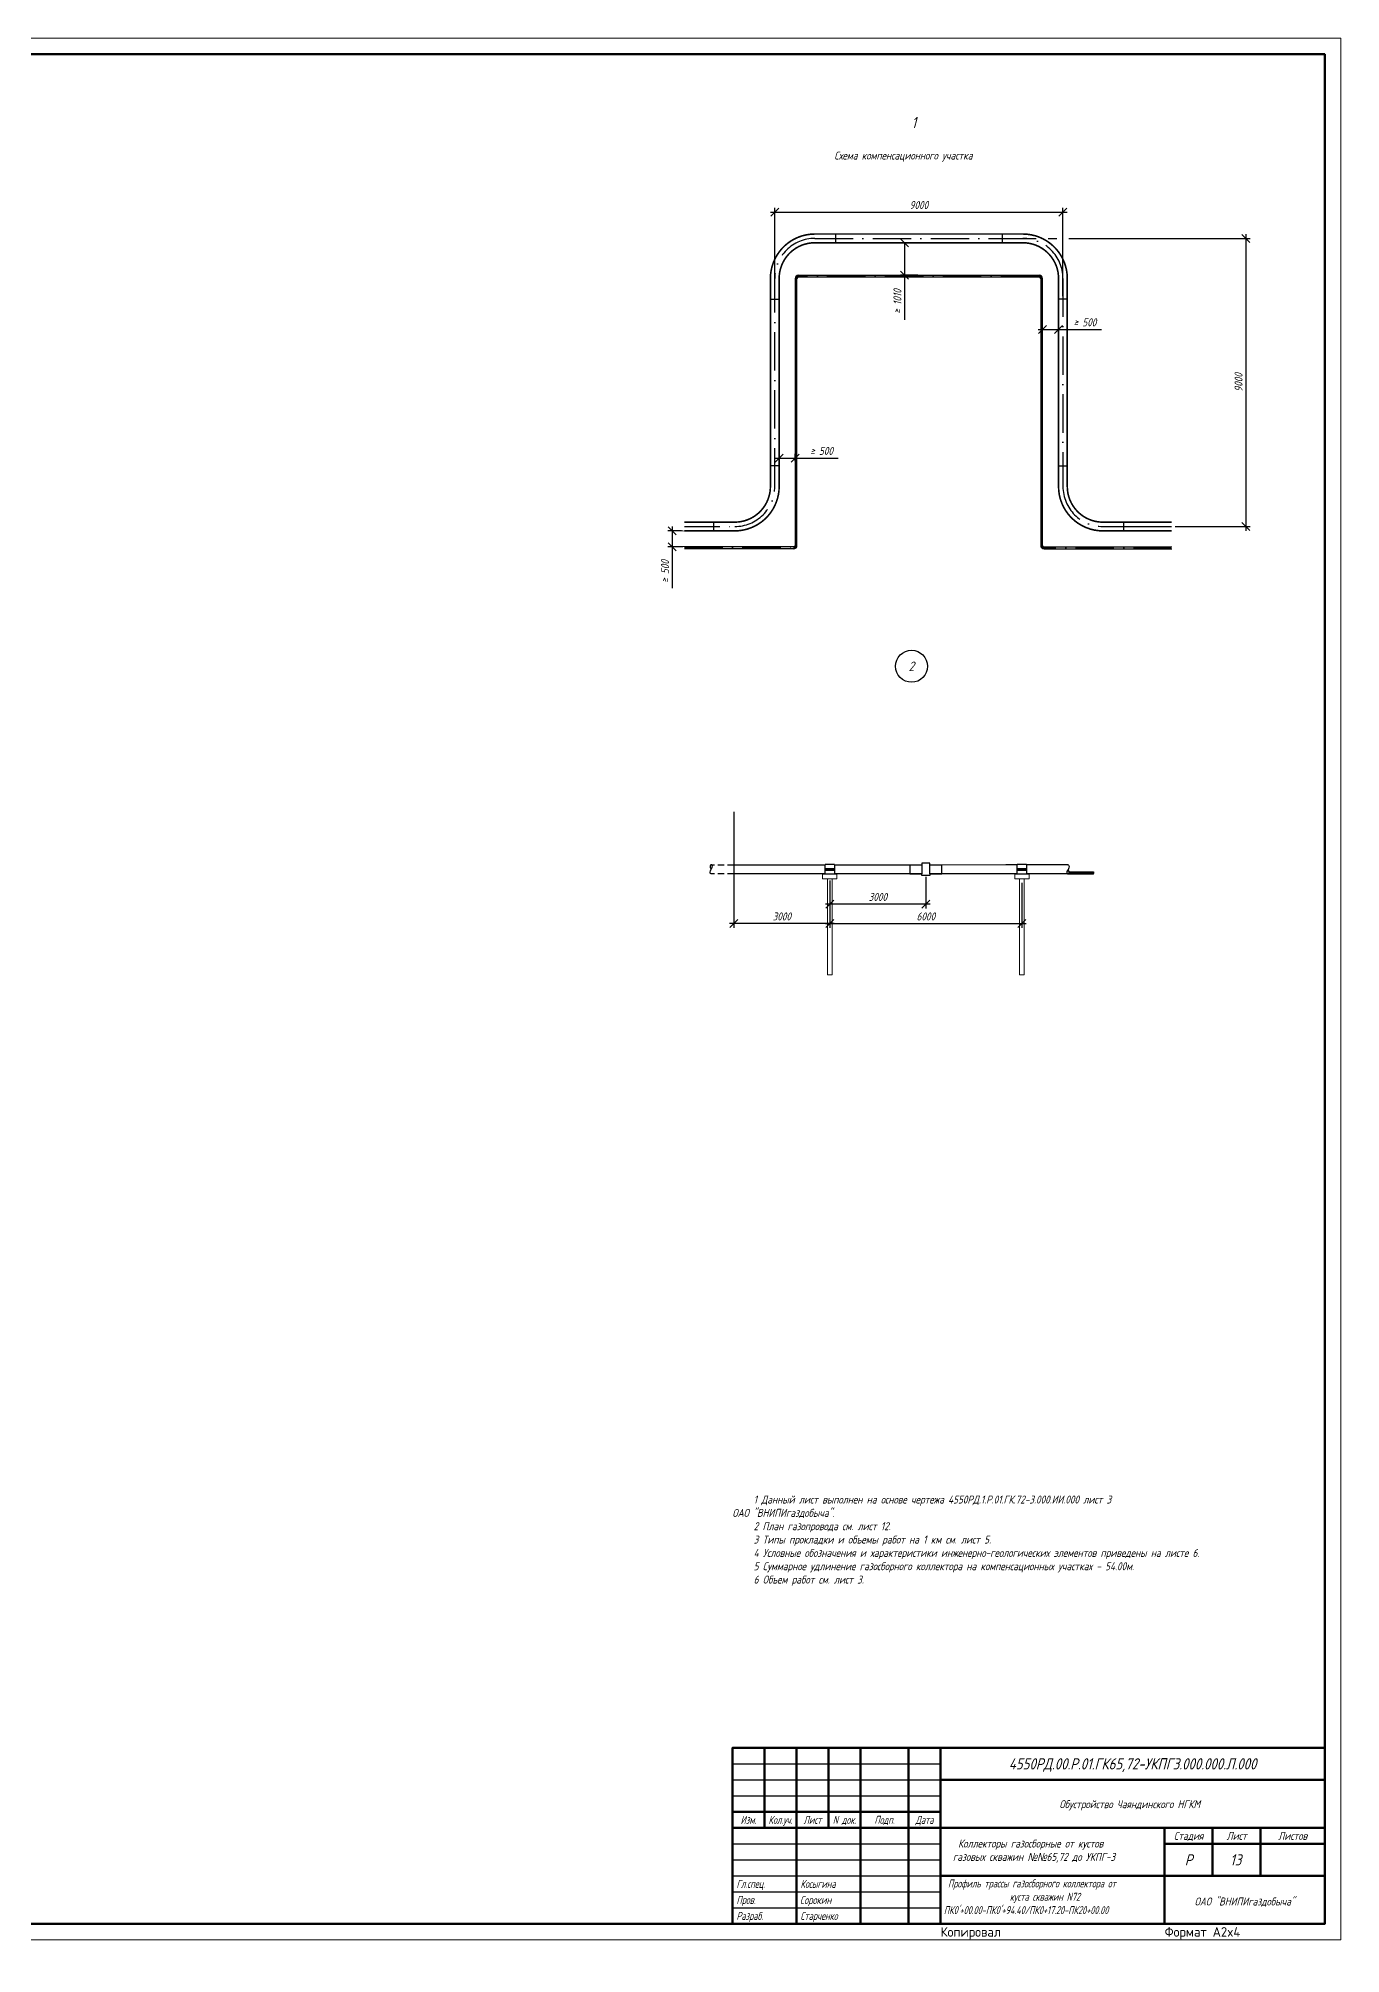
# Model space of a CAD drawing. Extents: x -1282 to 400, y 0 to 1149.
# Drawn here: x -7 to 400, y 551 to 1149 of the extents above; entities that cross this region are included whole.
import ezdxf
from ezdxf import colors
from ezdxf.entities.mleader import LeaderData, LeaderLine
from ezdxf.enums import TextEntityAlignment as Align
from ezdxf.math import Vec2, Vec3

# ---------------------------------------------------------------- set-up
doc = ezdxf.new("R2010")
doc.units = 0
doc.linetypes.add('ACAD_ISO10W100', pattern=[18, 12, -3, 0, -3])
doc.linetypes.add('IZ_HIDDEN', pattern=[3, 2, -1])
for name, color, linetype, lineweight in [('ИИ_ОФОРМЛЕНИЕ_025', 7, 'Continuous', 25), ('ИИ_ПРОФИЛЬ_025', 7, 'Continuous', 25), ('Тонкая', 252, 'Continuous', 13)]:
    doc.layers.add(name, color=color, linetype=linetype, lineweight=lineweight)
doc.layers.add('ОМГ_текст', color=1, linetype='Continuous')
doc.layers.add('ТХ-Л', color=140, linetype='Continuous')
doc.styles.add('GOST-2.304_Type-B', font='GOST Common.ttf')
doc.styles.add('VNIPISIMPLEXCUR', font='simplex.shx', dxfattribs={"width": 0.8, "oblique": 15})
doc.dimstyles.new('Алекс', dxfattribs={"dimtxt": 2.5, "dimasz": 2.5, "dimexe": 1.33, "dimexo": 1, "dimgap": 1, "dimtad": 1, "dimdec": 0, "dimlfac": 100, "dimrnd": 1, "dimzin": 0, "dimdsep": 46, "dimtxsty": 'Standard', "dimblk": 'OBLIQUE', "dimcen": 2.5, "dimdle": 1.33, "dimadec": 0, "dimazin": 0, "dimtfac": 1, "dimtdec": 0, "dimtofl": 0, "dimtmove": 0, "dimatfit": 3, "dimfxl": 1, "dimtolj": 1, "dimtzin": 0, "dimarcsym": 0})

# ---------------------------------------------------------------- blocks, each defined once
blk = doc.blocks.new('Siberia.Format{2cbf39c7-8ef5-4aea-8fe3-75a881f60512}')
at = {"layer": 'ИИ_ПРОФИЛЬ_025', "color": 0, "linetype": 'Continuous', "lineweight": 15}
blk.add_lwpolyline([(0, 0), (1682, 0), (1682, 594), (0, 594), (0, 0)], dxfattribs=at)
at = {"layer": 'ИИ_ПРОФИЛЬ_025', "color": 0, "linetype": 'Continuous', "lineweight": 60}
blk.add_lwpolyline([(20, 5), (1677, 5), (1677, 589), (20, 589), (20, 5)], dxfattribs=at)
at = {"layer": 'ИИ_ПРОФИЛЬ_025', "color": 0, "style": 'GOST-2.304_Type-B'}
for s, p in [('Копировал', (1557, 1)), ('Формат А2x4', (1627, 1))]:
    blk.add_text(s, height=3, dxfattribs=at).set_placement(p)
blk = doc.blocks.new('_Oblique')
at = {"color": 0, "linetype": 'ByBlock', "lineweight": -2}
blk.add_line((-0.5, -0.5), (0.5, 0.5), dxfattribs=at)
blk = doc.blocks.new('*D45')
at = {"layer": 'Defpoints', "color": 0, "transparency": 16777216}
for p in [(313.52, 1094.49), (223.52, 1067.32), (313.52, 1067.32)]:
    blk.add_point(p, dxfattribs=at)
at = {"layer": 'ТХ-Л', "color": 0, "lineweight": -2, "transparency": 16777216}
for p, q in [((223.52, 1068.32), (223.52, 1095.82)), ((313.52, 1068.32), (313.52, 1095.82)), ((222.19, 1094.49), (314.85, 1094.49))]:
    blk.add_line(p, q, dxfattribs=at)
at = {"layer": 'ТХ-Л', "color": 0, "lineweight": -2, "transparency": 16777216, "xscale": 2.5, "yscale": 2.5, "zscale": 2.5, "rotation": 180}
blk.add_blockref('_Oblique', (223.52, 1094.49), dxfattribs=at)
at = {"layer": 'ТХ-Л', "color": 0, "lineweight": -2, "transparency": 16777216, "xscale": 2.5, "yscale": 2.5, "zscale": 2.5}
blk.add_blockref('_Oblique', (313.52, 1094.49), dxfattribs=at)
at = {"layer": 'ТХ-Л', "color": 0, "transparency": 16777216, "insert": (268.52, 1096.74), "char_height": 2.5, "attachment_point": 5, "style": 'VNIPISIMPLEXCUR'}
blk.add_mtext('\\A1;9000', dxfattribs=at)
blk = doc.blocks.new('*D46')
at = {"layer": 'Defpoints', "color": 0, "transparency": 16777216}
for p in [(294.52, 1086.32), (332.52, 996.32), (370.63, 996.32)]:
    blk.add_point(p, dxfattribs=at)
at = {"layer": 'ТХ-Л', "color": 0, "lineweight": -2, "transparency": 16777216}
for p, q in [((295.52, 1086.32), (305.14, 1086.32)), ((308.89, 1086.32), (311.64, 1086.32)), ((315.39, 1086.32), (371.96, 1086.32)), ((370.63, 1087.65), (370.63, 994.99)), ((333.52, 996.32), (371.96, 996.32))]:
    blk.add_line(p, q, dxfattribs=at)
at = {"layer": 'ТХ-Л', "color": 0, "lineweight": -2, "transparency": 16777216, "xscale": 2.5, "yscale": 2.5, "zscale": 2.5}
for p, rotation in [((370.63, 1086.32), 90), ((370.63, 996.32), 270)]:
    blk.add_blockref('_Oblique', p, dxfattribs=dict(at, rotation=rotation))
at = {"layer": 'ТХ-Л', "color": 0, "transparency": 16777216, "insert": (368.38, 1041.32), "char_height": 2.5, "attachment_point": 5, "rotation": 90, "style": 'VNIPISIMPLEXCUR'}
blk.add_mtext('\\A1;9000', dxfattribs=at)
blk = doc.blocks.new('*D41')
at = {"layer": 'Defpoints', "color": 0, "transparency": 16777216}
for p in [(224.88, 1017.69), (229.88, 1017.69), (229.88, 1015.77)]:
    blk.add_point(p, dxfattribs=at)
at = {"layer": 'ТХ-Л', "color": 0, "lineweight": -2, "transparency": 16777216}
for p, q in [((223.55, 1017.69), (229.88, 1017.69)), ((224.88, 1018.69), (224.88, 1019.02)), ((229.88, 1016.77), (229.88, 1019.02)), ((229.88, 1017.69), (243.31, 1017.69))]:
    blk.add_line(p, q, dxfattribs=at)
at = {"layer": 'ТХ-Л', "color": 0, "lineweight": -2, "transparency": 16777216, "xscale": 2.5, "yscale": 2.5, "zscale": 2.5, "rotation": 180}
blk.add_blockref('_Oblique', (224.88, 1017.69), dxfattribs=at)
at = {"layer": 'ТХ-Л', "color": 0, "lineweight": -2, "transparency": 16777216, "xscale": 2.5, "yscale": 2.5, "zscale": 2.5}
blk.add_blockref('_Oblique', (229.88, 1017.69), dxfattribs=at)
at = {"layer": 'ТХ-Л', "color": 0, "transparency": 16777216, "insert": (238.13, 1019.94), "char_height": 2.5, "attachment_point": 5, "style": 'VNIPISIMPLEXCUR'}
blk.add_mtext('\\A1;≥ 500', dxfattribs=at)
blk = doc.blocks.new('*D42')
at = {"layer": 'Defpoints', "color": 0, "transparency": 16777216}
for p in [(196.84, 994.95), (191.49, 989.95), (196.84, 989.95)]:
    blk.add_point(p, dxfattribs=at)
at = {"layer": 'ТХ-Л', "color": 0, "lineweight": -2, "transparency": 16777216}
for p, q in [((195.84, 994.95), (190.16, 994.95)), ((191.49, 996.28), (191.49, 989.95)), ((195.84, 989.95), (190.16, 989.95)), ((191.49, 989.95), (191.49, 977.09))]:
    blk.add_line(p, q, dxfattribs=at)
at = {"layer": 'ТХ-Л', "color": 0, "lineweight": -2, "transparency": 16777216, "xscale": 2.5, "yscale": 2.5, "zscale": 2.5}
for p, rotation in [((191.49, 994.95), 90), ((191.49, 989.95), 270)]:
    blk.add_blockref('_Oblique', p, dxfattribs=dict(at, rotation=rotation))
at = {"layer": 'ТХ-Л', "color": 0, "transparency": 16777216, "insert": (189.24, 982.27), "char_height": 2.5, "attachment_point": 5, "rotation": 90, "style": 'VNIPISIMPLEXCUR'}
blk.add_mtext('\\A1;≥ 500', dxfattribs=at)
blk = doc.blocks.new('*D43')
at = {"layer": 'Defpoints', "color": 0, "transparency": 16777216}
for p in [(264.07, 1084.95), (269.21, 1084.95), (269.21, 1074.85)]:
    blk.add_point(p, dxfattribs=at)
at = {"layer": 'ТХ-Л', "color": 0, "lineweight": -2, "transparency": 16777216}
for p, q in [((268.21, 1084.95), (262.74, 1084.95)), ((264.07, 1084.95), (264.07, 1073.52)), ((268.21, 1074.85), (262.74, 1074.85)), ((264.07, 1074.85), (264.07, 1060.85))]:
    blk.add_line(p, q, dxfattribs=at)
at = {"layer": 'ТХ-Л', "color": 0, "lineweight": -2, "transparency": 16777216, "xscale": 2.5, "yscale": 2.5, "zscale": 2.5}
for p, rotation in [((264.07, 1084.95), 90), ((264.07, 1074.85), 270)]:
    blk.add_blockref('_Oblique', p, dxfattribs=dict(at, rotation=rotation))
at = {"layer": 'ТХ-Л', "color": 0, "transparency": 16777216, "insert": (261.82, 1066.6), "char_height": 2.5, "attachment_point": 5, "rotation": 90, "style": 'VNIPISIMPLEXCUR'}
blk.add_mtext('\\A1;≥ 1010', dxfattribs=at)
blk = doc.blocks.new('*D44')
at = {"layer": 'Defpoints', "color": 0, "transparency": 16777216}
for p in [(307.15, 1057.85), (312.15, 1057.85), (312.15, 1055.93)]:
    blk.add_point(p, dxfattribs=at)
at = {"layer": 'ТХ-Л', "color": 0, "lineweight": -2, "transparency": 16777216}
for p, q in [((307.15, 1058.85), (307.15, 1059.18)), ((312.15, 1056.93), (312.15, 1059.18)), ((305.82, 1057.85), (312.15, 1057.85)), ((312.15, 1057.85), (325.58, 1057.85))]:
    blk.add_line(p, q, dxfattribs=at)
at = {"layer": 'ТХ-Л', "color": 0, "lineweight": -2, "transparency": 16777216, "xscale": 2.5, "yscale": 2.5, "zscale": 2.5, "rotation": 180}
blk.add_blockref('_Oblique', (307.15, 1057.85), dxfattribs=at)
at = {"layer": 'ТХ-Л', "color": 0, "lineweight": -2, "transparency": 16777216, "xscale": 2.5, "yscale": 2.5, "zscale": 2.5}
blk.add_blockref('_Oblique', (312.15, 1057.85), dxfattribs=at)
at = {"layer": 'ТХ-Л', "color": 0, "transparency": 16777216, "insert": (320.4, 1060.1), "char_height": 2.5, "attachment_point": 5, "style": 'VNIPISIMPLEXCUR'}
blk.add_mtext('\\A1;≥ 500', dxfattribs=at)
blk = doc.blocks.new('*D50')
at = {"layer": 'Defpoints', "color": 0, "transparency": 16777216}
for p in [(240.7, 886.79), (300.7, 885.98), (300.7, 872.27)]:
    blk.add_point(p, dxfattribs=at)
at = {"layer": 'ТХ-Л', "color": 0, "lineweight": -2, "transparency": 16777216}
for p, q in [((240.7, 885.79), (240.7, 870.94)), ((300.7, 884.98), (300.7, 870.94)), ((239.37, 872.27), (302.03, 872.27))]:
    blk.add_line(p, q, dxfattribs=at)
at = {"layer": 'ТХ-Л', "color": 0, "lineweight": -2, "transparency": 16777216, "xscale": 2.5, "yscale": 2.5, "zscale": 2.5, "rotation": 180}
blk.add_blockref('_Oblique', (240.7, 872.27), dxfattribs=at)
at = {"layer": 'ТХ-Л', "color": 0, "lineweight": -2, "transparency": 16777216, "xscale": 2.5, "yscale": 2.5, "zscale": 2.5}
blk.add_blockref('_Oblique', (300.7, 872.27), dxfattribs=at)
at = {"layer": 'ТХ-Л', "color": 0, "transparency": 16777216, "insert": (270.7, 874.52), "char_height": 2.5, "attachment_point": 5, "style": 'VNIPISIMPLEXCUR'}
blk.add_mtext('\\A1;6000', dxfattribs=at)
blk = doc.blocks.new('*D51')
at = {"layer": 'Defpoints', "color": 0, "transparency": 16777216}
for p in [(240.7, 886.79), (270.7, 887.89), (240.7, 878.36)]:
    blk.add_point(p, dxfattribs=at)
at = {"layer": 'ТХ-Л', "color": 0, "lineweight": -2, "transparency": 16777216}
for p, q in [((240.7, 885.79), (240.7, 877.03)), ((270.7, 886.89), (270.7, 877.03)), ((272.03, 878.36), (239.37, 878.36))]:
    blk.add_line(p, q, dxfattribs=at)
at = {"layer": 'ТХ-Л', "color": 0, "lineweight": -2, "transparency": 16777216, "xscale": 2.5, "yscale": 2.5, "zscale": 2.5, "rotation": 180}
blk.add_blockref('_Oblique', (240.7, 878.36), dxfattribs=at)
at = {"layer": 'ТХ-Л', "color": 0, "lineweight": -2, "transparency": 16777216, "xscale": 2.5, "yscale": 2.5, "zscale": 2.5}
blk.add_blockref('_Oblique', (270.7, 878.36), dxfattribs=at)
at = {"layer": 'ТХ-Л', "color": 0, "transparency": 16777216, "insert": (255.7, 880.61), "char_height": 2.5, "attachment_point": 5, "style": 'VNIPISIMPLEXCUR'}
blk.add_mtext('\\A1;3000', dxfattribs=at)
blk = doc.blocks.new('*D52')
at = {"layer": 'Defpoints', "color": 0, "transparency": 16777216}
for p in [(210.7, 908.22), (240.7, 885.79), (210.7, 872.27)]:
    blk.add_point(p, dxfattribs=at)
at = {"layer": 'ТХ-Л', "color": 0, "lineweight": -2, "transparency": 16777216}
for p, q in [((210.7, 907.22), (210.7, 870.94)), ((240.7, 884.79), (240.7, 870.94)), ((242.03, 872.27), (209.37, 872.27))]:
    blk.add_line(p, q, dxfattribs=at)
at = {"layer": 'ТХ-Л', "color": 0, "lineweight": -2, "transparency": 16777216, "xscale": 2.5, "yscale": 2.5, "zscale": 2.5, "rotation": 180}
blk.add_blockref('_Oblique', (210.7, 872.27), dxfattribs=at)
at = {"layer": 'ТХ-Л', "color": 0, "lineweight": -2, "transparency": 16777216, "xscale": 2.5, "yscale": 2.5, "zscale": 2.5}
blk.add_blockref('_Oblique', (240.7, 872.27), dxfattribs=at)
at = {"layer": 'ТХ-Л', "color": 0, "transparency": 16777216, "insert": (225.7, 874.52), "char_height": 2.5, "attachment_point": 5, "style": 'VNIPISIMPLEXCUR'}
blk.add_mtext('\\A1;3000', dxfattribs=at)

msp = doc.modelspace()

# ---------------------------------------------------------------- linework, layer by layer
at = {"layer": 'ИИ_ОФОРМЛЕНИЕ_025', "linetype": 'Continuous', "lineweight": 50, "flags": 128}
msp.add_lwpolyline([(395.287, 559.817), (210.287, 559.817), (210.287, 614.817), (395.287, 614.817)], close=True, dxfattribs=at)
for points in [[(220.287, 589.817), (220.287, 614.817)], [(230.287, 559.817), (230.287, 614.817)], [(240.287, 589.817), (240.287, 614.817)], [(250.287, 559.817), (250.287, 614.817)], [(265.287, 559.817), (265.287, 614.817)], [(275.287, 559.817), (275.287, 614.817)], [(275.287, 604.817), (395.287, 604.817)], [(210.287, 594.817), (275.287, 594.817)], [(210.287, 589.817), (275.287, 589.817)], [(275.287, 589.817), (395.287, 589.817)], [(345.287, 559.817), (345.287, 589.817)], [(360.287, 574.817), (360.287, 589.817)], [(375.287, 574.817), (375.287, 589.817)], [(345.287, 584.817), (395.287, 584.817)], [(275.287, 574.817), (395.287, 574.817)]]:
    msp.add_lwpolyline(points, dxfattribs=at)
at = {"layer": 'ИИ_ОФОРМЛЕНИЕ_025', "linetype": 'Continuous', "lineweight": 25, "flags": 128}
for points in [[(210.287, 609.817), (275.287, 609.817)], [(210.287, 604.817), (275.287, 604.817)], [(210.287, 599.817), (275.287, 599.817)], [(210.287, 589.817), (275.287, 589.817)], [(210.287, 584.817), (275.287, 584.817)], [(210.287, 579.817), (275.287, 579.817)], [(210.287, 574.817), (275.287, 574.817)], [(210.287, 569.817), (275.287, 569.817)], [(210.287, 564.817), (275.287, 564.817)]]:
    msp.add_lwpolyline(points, dxfattribs=at)
at = {"layer": 'Тонкая', "ltscale": 50}
for points in [[(239.95, 886.227), (238.45, 886.227), (238.45, 887.727), (242.95, 887.727), (242.95, 886.227), (241.45, 886.227), (241.45, 856.227), (239.95, 856.227)], [(299.95, 886.227), (298.45, 886.227), (298.45, 887.727), (302.95, 887.727), (302.95, 886.227), (301.45, 886.227), (301.45, 856.227), (299.95, 856.227)]]:
    msp.add_lwpolyline(points, close=True, dxfattribs=at)
for points in [[(241.448, 886.227), (239.95, 886.227)], [(301.45, 886.227), (299.95, 886.227)]]:
    msp.add_lwpolyline(points, dxfattribs=at)
at = {"layer": 'ТХ-Л', "linetype": 'ACAD_ISO10W100'}
for p, q in [((230.169, 1073.818), (230.169, 990.418)), ((306.119, 1074.568), (230.919, 1074.568)), ((306.869, 1073.818), (306.869, 990.418)), ((195.279, 989.668), (229.419, 989.668)), ((347.528, 989.654), (307.619, 989.654)), ((210.7, 895.719), (210.7, 888.888)), ((323.025, 888.138), (315.474, 888.138))]:
    msp.add_line(p, q, dxfattribs=at)
at = {"layer": 'ТХ-Л', "linetype": 'IZ_HIDDEN'}
for p, q in [((210.7, 890.585), (203.571, 890.585)), ((210.699, 887.854), (203.608, 887.854))]:
    msp.add_line(p, q, dxfattribs=at)
at = {"layer": 'ТХ-Л', "lineweight": 30, "extrusion": (0, 1, 0)}
for p, q in [((239.204, 889.472), (239.204, 890.719)), ((242.196, 890.719), (239.204, 890.719)), ((239.204, 889.223), (239.204, 889.472)), ((239.204, 889.472), (242.196, 889.472)), ((239.204, 888.973), (239.204, 889.223)), ((239.204, 889.223), (242.196, 889.223)), ((239.204, 887.727), (239.204, 888.973)), ((239.204, 888.973), (242.196, 888.973)), ((242.009, 887.727), (239.204, 887.727)), ((242.196, 887.727), (242.009, 887.727)), ((242.196, 890.719), (242.196, 889.472)), ((242.196, 889.472), (242.196, 889.223)), ((242.196, 889.223), (242.196, 888.973)), ((242.196, 888.973), (242.196, 887.727)), ((299.204, 889.472), (299.204, 890.719)), ((302.196, 890.719), (299.204, 890.719)), ((299.204, 889.223), (299.204, 889.472)), ((299.204, 889.472), (302.196, 889.472)), ((299.204, 888.973), (299.204, 889.223)), ((299.204, 889.223), (302.196, 889.223)), ((299.204, 887.727), (299.204, 888.973)), ((299.204, 888.973), (302.196, 888.973)), ((302.009, 887.727), (299.204, 887.727)), ((302.196, 887.727), (302.009, 887.727)), ((302.196, 890.719), (302.196, 889.472)), ((302.196, 889.472), (302.196, 889.223)), ((302.196, 889.223), (302.196, 888.973)), ((302.196, 888.973), (302.196, 887.727))]:
    msp.add_line(p, q, dxfattribs=at)
at = {"layer": 'ТХ-Л', "linetype": 'ACAD_ISO10W100'}
msp.add_lwpolyline([(194.39, 996.318), (211.019, 996.318, 0.4142136), (223.519, 1008.818), (223.519, 1073.818, -0.4142136), (236.019, 1086.318), (301.019, 1086.318, -0.4142136), (313.519, 1073.818), (313.519, 1008.812, 0.4140655), (326.012, 996.312), (350.174, 996.317)], format="xyb", dxfattribs=at)
at = {"layer": 'ТХ-Л', "const_width": 0.5}
for points in [[(195.279, 997.683), (211.019, 997.683, 0.4142136), (222.154, 1008.818), (222.154, 1073.818, -0.4142136), (236.019, 1087.683), (301.019, 1087.683, -0.4142136), (314.884, 1073.818), (314.884, 1008.812, 0.4140655), (326.013, 997.677), (347.528, 997.666)], [(195.279, 994.953), (211.019, 994.953, 0.4142136), (224.884, 1008.818), (224.884, 1073.818, -0.4142136), (236.019, 1084.953), (301.019, 1084.953, -0.4142136), (312.154, 1073.818), (312.154, 1008.812, 0.4140655), (326.012, 994.947), (347.527, 994.936)]]:
    msp.add_lwpolyline(points, format="xyb", dxfattribs=at)
at = {"layer": 'ТХ-Л', "ltscale": 100}
for points in [[(242.519, 1087.683), (242.519, 1084.953)], [(294.519, 1087.683), (294.519, 1084.953)], [(230.454, 1073.818), (229.884, 1073.818)], [(229.884, 1073.818), (229.884, 990.418)], [(230.454, 990.418), (230.454, 1073.818)], [(230.919, 1074.283), (230.919, 1074.853)], [(230.919, 1074.853), (306.119, 1074.853)], [(230.919, 1074.283), (306.119, 1074.283)], [(306.119, 1074.283), (306.119, 1074.853)], [(306.584, 1073.818), (307.154, 1073.818)], [(306.584, 1073.818), (306.584, 990.418)], [(307.154, 990.418), (307.154, 1073.818)], [(222.154, 1067.318), (224.884, 1067.318)], [(314.884, 1067.318), (312.154, 1067.318)], [(224.884, 1015.318), (222.154, 1015.318)], [(312.154, 1015.318), (314.884, 1015.318)], [(204.519, 994.953), (204.519, 997.683)], [(332.519, 994.953), (332.519, 997.683)], [(229.419, 989.953), (195.279, 989.953)], [(229.419, 989.383), (195.279, 989.383)], [(229.419, 989.953), (229.419, 989.383)], [(229.884, 990.418), (230.454, 990.418)], [(307.154, 990.404), (306.584, 990.404)], [(307.619, 989.939), (307.619, 989.369)], [(307.619, 989.939), (347.528, 989.939)], [(307.619, 989.369), (347.528, 989.369)], [(315.157, 887.853), (323.03, 887.855)], [(315.452, 888.423), (323.038, 888.423)]]:
    msp.add_lwpolyline(points, dxfattribs=at)
at = {"layer": 'ТХ-Л', "lineweight": 30}
for points in [[(239.204, 887.855), (210.699, 887.854)], [(239.204, 890.585), (210.7, 890.585)], [(269.47, 890.585), (242.196, 890.584)], [(269.47, 887.855), (242.196, 887.854)], [(269.47, 890.585), (265.7, 890.585), (265.7, 887.855), (269.47, 887.855)], [(275.7, 890.585), (271.93, 890.585), (271.93, 891.17), (269.47, 891.17), (269.47, 890.585)], [(269.47, 890.585), (269.47, 887.855)], [(275.7, 887.855), (271.93, 887.855), (271.93, 887.27), (269.47, 887.27), (269.47, 887.855)], [(299.204, 890.587), (271.93, 890.585)], [(275.7, 887.855), (275.7, 890.585), (271.93, 890.585)], [(271.93, 887.855), (271.93, 890.585)], [(299.204, 887.857), (271.93, 887.855)], [(271.93, 887.855), (275.7, 887.855)], [(299.204, 890.587), (295.689, 890.586)], [(299.204, 887.857), (295.689, 887.856)], [(315.156, 890.588), (302.196, 890.587)], [(315.156, 887.858), (302.196, 887.857)]]:
    msp.add_lwpolyline(points, dxfattribs=at)
at = {"layer": 'ТХ-Л', "ltscale": 100}
msp.add_circle((266.247, 952.651), 5, dxfattribs=at)
for centre, radius, start, end in [((230.919, 1073.818), 1.035, 90, 180), ((230.919, 1073.818), 0.75, 90, 180), ((230.919, 1073.818), 0.465, 90, 180), ((306.119, 1073.818), 1.035, 0, 90), ((306.119, 1073.818), 0.75, 0, 90), ((306.119, 1073.818), 0.465, 0, 90), ((229.419, 990.418), 0.75, 270, 0), ((229.419, 990.418), 1.035, 270, 0), ((229.419, 990.418), 0.465, 270, 0), ((307.619, 990.404), 1.035, 180, 270), ((307.619, 990.404), 0.75, 180, 270), ((307.619, 990.404), 0.465, 180, 270)]:
    msp.add_arc(centre, radius, start, end, dxfattribs=at)
for points in [[(203.757, 887.854), (203.484, 887.889), (203.349, 888.367), (203.831, 889.61), (204.055, 890.308), (203.919, 890.581), (203.681, 890.616), (203.424, 890.566), (203.354, 889.935), (203.642, 889.286)], [(315.026, 890.596), (315.299, 890.561), (315.434, 890.083), (314.952, 888.84), (314.728, 888.142), (314.864, 887.881), (315.112, 887.859), (315.359, 887.896), (315.429, 888.515), (315.141, 889.164)], [(323.037, 888.419), (323.092, 888.412), (323.12, 888.314), (323.023, 888.06), (322.977, 887.916), (323.005, 887.861), (323.054, 887.854), (323.106, 887.864), (323.12, 887.993), (323.061, 888.126)]]:
    msp.add_spline(points, degree=3, dxfattribs=at)

# ---------------------------------------------------------------- block references
at = {"layer": 'ИИ_ПРОФИЛЬ_025', "linetype": 'Continuous'}
msp.add_blockref('Siberia.Format{2cbf39c7-8ef5-4aea-8fe3-75a881f60512}', (-1281.713, 554.817), dxfattribs=at)

# ---------------------------------------------------------------- texts
at = {"color": 4, "ltscale": 100, "insert": (275.287, 586.167), "char_height": 2.5, "attachment_point": 1, "style": 'VNIPISIMPLEXCUR'}
msp.add_mtext_dynamic_manual_height_columns('\\pi5.4906;Коллекторы газосборные от кустов \\P\\pi3.8713;газовых скважин {\\fArial|b0|i0|c204|p34;№№}65,72 до УКПГ-3', width=69.07635, gutter_width=25, heights=[13.503], dxfattribs=at)
at = {"layer": 'ИИ_ОФОРМЛЕНИЕ_025', "linetype": 'Continuous', "ltscale": 100, "style": 'VNIPISIMPLEXCUR', "oblique": 15, "width": 0.8}
for s, height, p in [('4550РД.00.Р.01.ГК65,72-УКПГ3.000.000.Л.000', 3.5, (335.287, 608.067)), ('Обустройство Чаяндинского НГКМ', 2.5, (334.391, 595.962)), ('Р', 3.5, (352.787, 578.067)), ('13', 3.5, (367.493, 578.067))]:
    msp.add_text(s, height=height, dxfattribs=at).set_placement(p, align=Align.CENTER)
at = {"layer": 'ИИ_ОФОРМЛЕНИЕ_025', "lineweight": 25, "style": 'VNIPISIMPLEXCUR', "oblique": 15}
for s, width, p in [('Изм.', 0.7, (215.287, 591.067)), ('Кол.уч.', 0.7, (225.287, 591.067)), ('Лист', 0.7, (235.287, 591.067)), ('N док.', 0.7, (245.287, 591.067)), ('Подп.', 0.7, (257.787, 591.067)), ('Дата', 0.7, (270.287, 591.067)), ('Стадия', 0.8, (352.787, 586.067)), ('Лист', 0.8, (367.787, 586.067)), ('Листов', 0.8, (385.287, 586.067)), ('ОАО "ВНИПИгаздобыча"', 0.8, (370.287, 565.567))]:
    msp.add_text(s, height=2.5, dxfattribs=dict(at, width=width)).set_placement(p, align=Align.CENTER)
at = {"layer": 'ИИ_ОФОРМЛЕНИЕ_025', "linetype": 'Continuous', "ltscale": 100, "style": 'VNIPISIMPLEXCUR', "oblique": 15}
for s, width, p in [('Гл.спец.', 0.7, (211.537, 571.067)), ('Пров.', 0.7, (211.537, 566.067)), ('Сорокин', 0.75, (231.394, 566.041)), ('Косыгина', 0.7, (231.537, 571.067)), ('Разраб.', 0.7, (211.537, 561.067)), ('Старченко', 0.7, (231.537, 561.067))]:
    msp.add_text(s, height=2.5, dxfattribs=dict(at, width=width)).set_placement(p)
at = {"layer": 'ОМГ_текст', "color": 230, "linetype": 'Continuous', "lineweight": 25, "ltscale": 2, "insert": (210.287, 693.626), "char_height": 2.5, "width": 185, "attachment_point": 1, "style": 'VNIPISIMPLEXCUR'}
msp.add_mtext('{\\C7;     1 Данный лист выполнен на основе чертежа 4550РД.1.Р.01.ГК.72-3.000.ИИ.000 лист 3 \\PОАО "ВНИПИгаздобыча".\\P     2 План газопровода см. лист 12.\\P     3 Типы прокладки и объемы работ на 1 км см. лист 5.\\P     4 Условные обозначения и характеристики инженерно-геологических элементов приведены на листе 6. \\P    \\C1; \\C0;5\\Fromans|c204; Суммарное удлинение газосборного коллектора на компенсационных участках - 54.00м.\\Fromans|c0;\\P\\Fsimplex|c204;\\H0.99996x;\\C1;     \\C7;6 Объем работ см. лист 3.}', dxfattribs=at)
at = {"layer": 'ТХ-Л', "style": 'VNIPISIMPLEXCUR', "oblique": 15, "width": 0.8}
msp.add_text('2', height=3, dxfattribs=at).set_placement((265.349, 951.155))
at = {"layer": 'ТХ-Л', "ltscale": 100, "insert": (242.111, 1113.445), "char_height": 2.5, "attachment_point": 1, "style": 'VNIPISIMPLEXCUR'}
msp.add_mtext_dynamic_manual_height_columns('Схема компенсационного участка', width=59.36275, gutter_width=12.5, heights=[0], dxfattribs=at)
at = {"layer": 'ТХ-Л', "insert": (275.287, 573.703), "char_height": 2.5, "attachment_point": 1, "style": 'VNIPISIMPLEXCUR'}
msp.add_mtext_dynamic_manual_height_columns("\\pi2.3333;{\\W0.7;Профиль трассы газосборного коллектора от \\P\\pi21.646;куста скважин N72 \\P\\pi1.0205;ПК0'+00.00-ПК0'+94.40/ПК0+17.20-ПК20+00.00}", width=70, gutter_width=12.5, heights=[0], dxfattribs=at)

# ---------------------------------------------------------------- dimensions: what is measured, and where the dimension line sits
at = {"layer": 'ТХ-Л'}
for base, p1, p2, picture, middle in [((313.519, 1094.488), (223.519, 1067.318), (313.519, 1067.318), '*D45', (268.519, 1096.738)), ((240.7, 878.364), (270.7, 887.889), (240.7, 886.789), '*D51', (255.7, 880.614)), ((300.7, 872.27), (240.7, 886.789), (300.7, 885.982), '*D50', (270.7, 874.52))]:
    dim = msp.add_linear_dim(base=base, p1=p1, p2=p2, dimstyle='Алекс', override={"dimtxsty": 'VNIPISIMPLEXCUR'}, dxfattribs=at)
    dim.commit()
    dim.dimension.update_dxf_attribs({"geometry": picture, "text_midpoint": middle})
dim = msp.add_linear_dim(base=(264.066, 1084.953), p1=(269.214, 1074.853), p2=(269.214, 1084.953), angle=90, text='≥ <>', dimstyle='Алекс', override={"dimtxsty": 'VNIPISIMPLEXCUR'}, dxfattribs=at)
dim.commit()
dim.dimension.update_dxf_attribs({"geometry": '*D43', "text_midpoint": (264.066, 1066.602), "dimtype": 160})
for base, p1, p2, angle, picture, middle in [((370.632, 996.318), (294.519, 1086.318), (332.519, 996.318), 90, '*D46', (368.382, 1041.318)), ((210.699, 872.27), (240.7, 885.789), (210.699, 908.217), 180, '*D52', (225.699, 874.52))]:
    dim = msp.add_linear_dim(base=base, p1=p1, p2=p2, angle=angle, dimstyle='Алекс', override={"dimtxsty": 'VNIPISIMPLEXCUR'}, dxfattribs=at)
    dim.commit()
    dim.dimension.update_dxf_attribs({"geometry": picture, "text_midpoint": middle})
for base, p1, p2, picture, middle in [((312.154, 1057.851), (307.154, 1057.851), (312.154, 1055.931), '*D44', (320.404, 1057.851)), ((229.884, 1017.69), (224.884, 1017.69), (229.884, 1015.769), '*D41', (238.134, 1017.69))]:
    dim = msp.add_linear_dim(base=base, p1=p1, p2=p2, text='≥ <>', dimstyle='Алекс', override={"dimtxsty": 'VNIPISIMPLEXCUR'}, dxfattribs=at)
    dim.commit()
    dim.dimension.update_dxf_attribs({"geometry": picture, "text_midpoint": middle, "dimtype": 160})
dim = msp.add_linear_dim(base=(191.488, 989.953), p1=(196.838, 994.953), p2=(196.838, 989.953), angle=270, text='≥ <>', dimstyle='Алекс', override={"dimtxsty": 'VNIPISIMPLEXCUR'}, dxfattribs=at)
dim.commit()
dim.dimension.update_dxf_attribs({"geometry": '*D42', "text_midpoint": (189.238, 982.274)})

# ---------------------------------------------------------------- next in the draw order: wipeouts: each hides what was drawn before it
at = {"ltscale": 100}
for points in [[(195.279, 994.953), (195.279, 997.683), (194.056, 998.017), (194.056, 995.287)], [(347.527, 994.936), (347.526, 997.666), (348.497, 998.021), (348.497, 995.291)], [(195.279, 989.383), (195.279, 989.953), (194.872, 989.953), (194.872, 989.383)], [(347.528, 989.369), (347.528, 989.939), (348.112, 989.939), (348.112, 989.369)]]:
    msp.add_wipeout(points, dxfattribs=at).dxf.layer = 'ТХ-Л'

# ---------------------------------------------------------------- next in the draw order: leaders
at = {"layer": 'ТХ-Л', "ltscale": 100}
ml = msp.add_multileader_mtext('Standard', dxfattribs=at)
ml.set_content('1\\P', color=256, style='VNIPISIMPLEXCUR')
ml.set_leader_properties()
ml.build(insert=Vec2(0, 0))
ml.multileader.update_dxf_attribs({"leader_type": 0, "has_dogleg": 0, "text_left_attachment_type": 0, "text_right_attachment_type": 0, "dogleg_length": 0.36})
ctx = ml.context
ctx.base_point, ctx.char_height, ctx.plane_origin = Vec3(264.247, 1124.277), 3.5, Vec3(-1300.778, 535.841)
ctx.left_attachment, ctx.right_attachment = 0, 0
notes = []
notes.append((ctx, [(0, (0, 0, 0), (0, 0), (1, 0), 1, [])]))
ctx.mtext.insert, ctx.mtext.flow_direction = Vec3(266.247, 1124.277), 5
for ctx, leaders in notes:
    for number, flags, end, landing, length, lines in leaders:
        leader = LeaderData()
        leader.index, (leader.has_last_leader_line, leader.has_dogleg_vector, leader.attachment_direction) = number, flags
        leader.last_leader_point, leader.dogleg_vector, leader.dogleg_length = Vec3(end), Vec3(landing), length
        for number, points, colour, breaks in lines:
            line = LeaderLine()
            line.index, line.vertices, line.color, line.breaks = number, Vec3.list(points), colors.encode_raw_color(colour), breaks
            leader.lines.append(line)
        ctx.leaders.append(leader)

doc.saveas('drawing.dxf')
